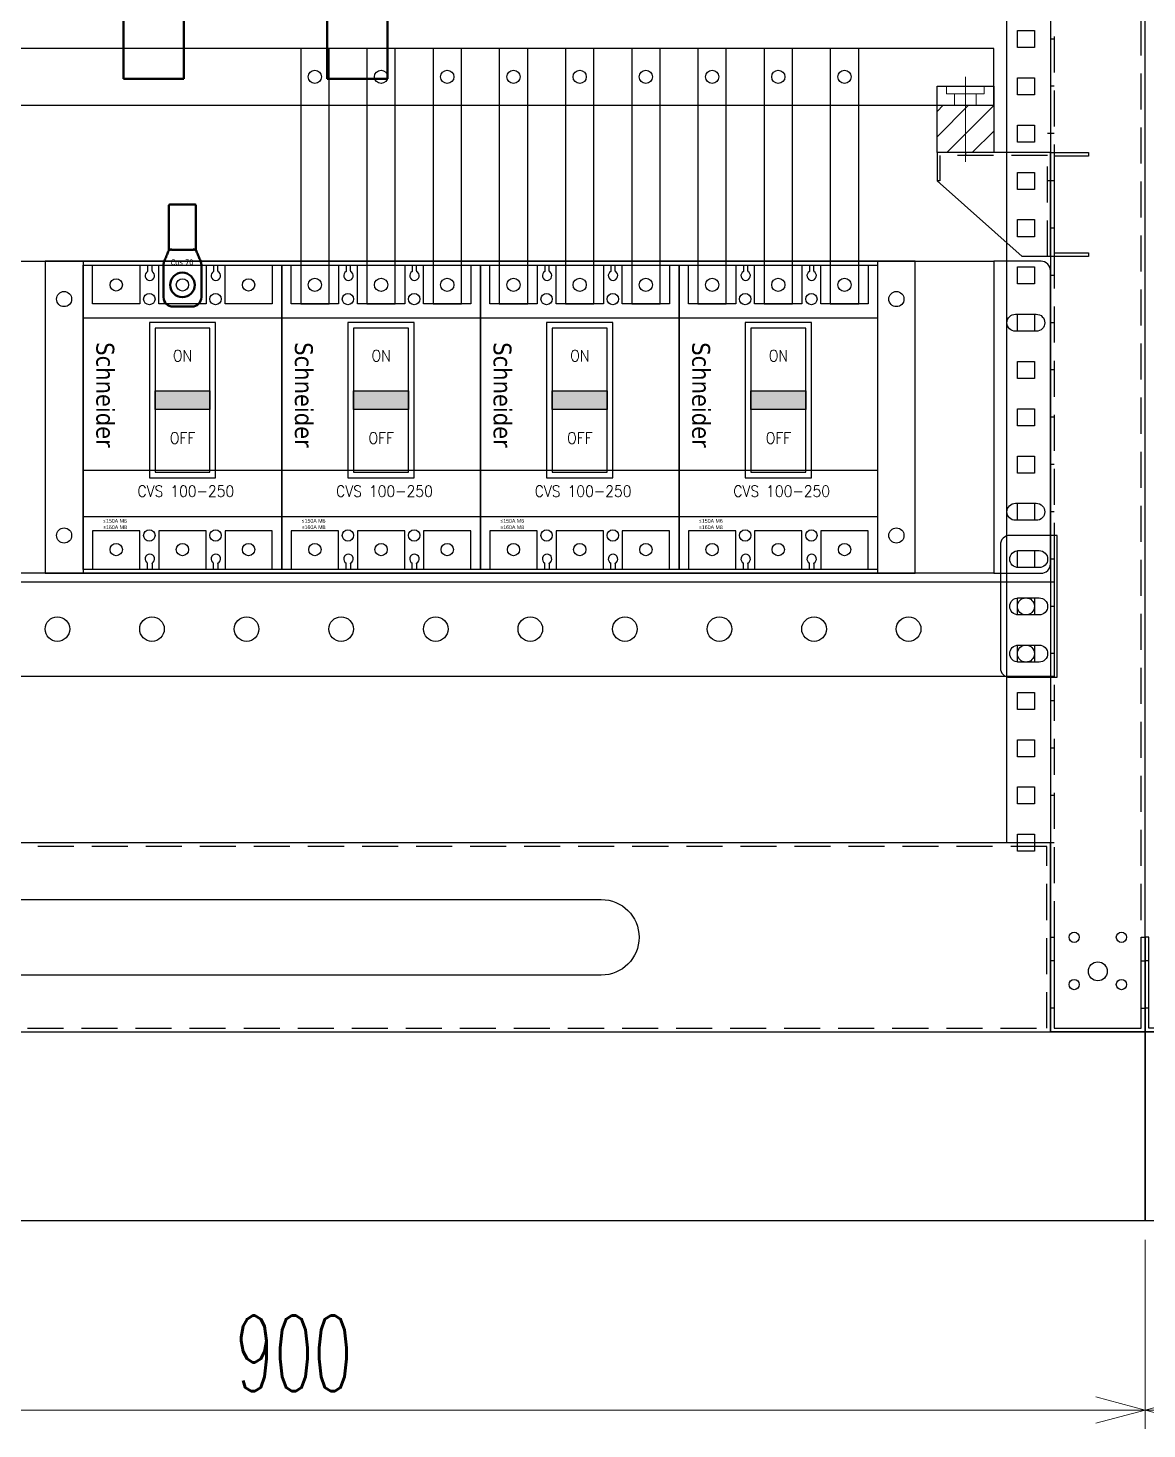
# Model space of a CAD drawing. Header units: millimetres. Extents: x 173893 to 258446, y -176540 to -123824.
# Drawn here: x 197864 to 198456, y -141376 to -140636 of the extents above; entities that cross this region are included whole.
import ezdxf
from ezdxf.enums import TextEntityAlignment as Align

# ---------------------------------------------------------------- set-up
doc = ezdxf.new("R2010")
doc.units = ezdxf.units.MM
doc.header["$LTSCALE"] = 3
doc.linetypes.add('CENTER', pattern=[50.8, 31.75, -6.35, 6.35, -6.35])
doc.linetypes.add('HIDDEN', pattern=[9.525, 6.35, -3.175])
doc.layers.add('@.DM. KÍCH THƯỚC', color=8, linetype='Continuous', transparency=0.2)
for name, color, linetype in [('@.DM. NÉT CHÍNH', 7, 'Continuous'), ('@.DM. NÉT ĐỤC', 2, 'Continuous'), ('@.VISIBLE', 7, 'Continuous'), ('Thiet bi', 7, 'Continuous')]:
    doc.layers.add(name, color=color, linetype=linetype)
for name, color, linetype, lineweight in [('Center', 10, 'CENTER', 9), ('Duonggapra', 2, 'HIDDEN', 13), ('Hatch', 8, 'Continuous', 13), ('Symbol (ISO)', 7, 'Continuous', 25), ('Visible (ISO)', 7, 'Continuous', 50)]:
    doc.layers.add(name, color=color, linetype=linetype, lineweight=lineweight)
doc.styles.add('Ann_w01', font='romans.shx', dxfattribs={"width": 0.6, "bigfont": 'chineset.shx'})
doc.styles.add('HW_Standard', font='complex.shx', dxfattribs={"width": 0.9})
doc.styles.add('Note Text (ISO)', font='tahoma.ttf')
doc.styles.get("Standard").update_dxf_attribs({"font": 'arial.ttf'})
doc.styles.add('STYLE1', font='', dxfattribs={"height": 20})
doc.styles.get('STYLE1').set_extended_font_data('.VnTeknicalH')
doc.dimstyles.new('Dim 01_SC20', dxfattribs={"dimscale": 20, "dimtxt": 2, "dimasz": 1.3, "dimexe": 0.5, "dimexo": 0.5, "dimgap": 0.5, "dimtad": 1, "dimdec": 1, "dimzin": 12, "dimdsep": 46, "dimtxsty": 'Ann_w01', "dimblk": 'OPEN30', "dimcen": 1.5, "dimclrd": 6, "dimclre": 6, "dimclrt": 3, "dimadec": 1, "dimazin": 3, "dimtm": 1e-09, "dimtfac": 1, "dimtdec": 1, "dimtix": 1, "dimtmove": 0, "dimatfit": 3, "dimldrblk": 'OPEN30', "dimfxl": 1, "dimtolj": 1, "dimlwd": 0, "dimlwe": 0, "dimarcsym": 0})

# ---------------------------------------------------------------- blocks, each defined once
blk = doc.blocks.new('_Open30')
at = {"color": 0, "linetype": 'ByBlock', "lineweight": -2}
for p, q in [((-1, 0.268), (0, 0)), ((0, 0), (-1, -0.268)), ((0, 0), (-1, 0))]:
    blk.add_line(p, q, dxfattribs=at)
blk = doc.blocks.new('*D637')
at = {"layer": '@.DM. KÍCH THƯỚC', "color": 6, "lineweight": 0, "transparency": 16777216}
for p, q in [((198454.97, -141276.4), (198454.97, -141376.4)), ((199354.97, -141276.4), (199354.97, -141376.4)), ((198480.97, -141366.4), (199328.97, -141366.4))]:
    blk.add_line(p, q, dxfattribs=at)
at = {"layer": 'Defpoints', "color": 0, "transparency": 16777216}
for p in [(198454.97, -141266.4), (199354.97, -141266.4), (199354.97, -141366.4)]:
    blk.add_point(p, dxfattribs=at)
at = {"layer": '@.DM. KÍCH THƯỚC', "color": 6, "lineweight": 0, "transparency": 16777216, "xscale": 26, "yscale": 26, "zscale": 26, "rotation": 180}
blk.add_blockref('_Open30', (198454.97, -141366.4), dxfattribs=at)
at = {"layer": '@.DM. KÍCH THƯỚC', "color": 6, "lineweight": 0, "transparency": 16777216, "xscale": 26, "yscale": 26, "zscale": 26}
blk.add_blockref('_Open30', (199354.97, -141366.4), dxfattribs=at)
at = {"layer": '@.DM. KÍCH THƯỚC', "color": 3, "transparency": 16777216, "insert": (198904.97, -141336.4), "char_height": 40, "attachment_point": 5, "style": 'Ann_w01'}
blk.add_mtext('\\A1;900', dxfattribs=at)
blk = doc.blocks.new('A$Ca22bb21c')
at = {"layer": '@.DM. NÉT CHÍNH', "color": 1}
for p, q in [((2, 37.5), (0, 37.5)), ((48, 37.5), (50, 37.5)), ((2, 12.5), (0, 12.5)), ((2, 12.5), (0, 12.5)), ((2, 12.5), (0, 12.5)), ((48, 12.5), (50, 12.5))]:
    blk.add_line(p, q, dxfattribs=at)
blk.add_lwpolyline([(50, 0), (50, 50), (0, 50), (0, 0), (2, 0), (2, 48), (48, 48), (48, 0)], close=True, dxfattribs=at)
blk = doc.blocks.new('*D639')
at = {"layer": '@.DM. KÍCH THƯỚC', "color": 6, "lineweight": 0, "transparency": 16777216}
for p, q in [((197554.97, -141276.4), (197554.97, -141376.4)), ((198454.97, -141276.4), (198454.97, -141376.4)), ((197580.97, -141366.4), (198428.97, -141366.4))]:
    blk.add_line(p, q, dxfattribs=at)
at = {"layer": 'Defpoints', "color": 0, "transparency": 16777216}
for p in [(197554.97, -141266.4), (198454.97, -141266.4), (198454.97, -141366.4)]:
    blk.add_point(p, dxfattribs=at)
at = {"layer": '@.DM. KÍCH THƯỚC', "color": 6, "lineweight": 0, "transparency": 16777216, "xscale": 26, "yscale": 26, "zscale": 26, "rotation": 180}
blk.add_blockref('_Open30', (197554.97, -141366.4), dxfattribs=at)
at = {"layer": '@.DM. KÍCH THƯỚC', "color": 6, "lineweight": 0, "transparency": 16777216, "xscale": 26, "yscale": 26, "zscale": 26}
blk.add_blockref('_Open30', (198454.97, -141366.4), dxfattribs=at)
at = {"layer": '@.DM. KÍCH THƯỚC', "color": 3, "transparency": 16777216, "insert": (198004.97, -141336.4), "char_height": 40, "attachment_point": 5, "style": 'Ann_w01'}
blk.add_mtext('\\A1;900', dxfattribs=at)
blk = doc.blocks.new('Oval 20x9')
at = {"layer": '@.VISIBLE', "color": 2}
blk.add_lwpolyline([(-5.5, -4.5), (5.5, -4.5, 0.414214), (10, 0), (10, 0, 0.414214), (5.5, 4.5), (-5.5, 4.5, 0.414214), (-10, 0), (-10, 0, 0.414214)], format="xyb", close=True, dxfattribs=at)
blk = doc.blocks.new('Cos 300-2')
at = {"layer": 'Visible (ISO)'}
for p, q in [((198.88, 151.34), (230.78, 151.34)), ((198.88, 104.34), (198.88, 151.34)), ((230.78, 104.34), (230.78, 151.34)), ((214.3, 104.34), (198.88, 104.34)), ((198.88, 89.34), (198.88, 104.34)), ((214.3, 104.34), (202.08, 92.45)), ((222.76, 104.34), (210.48, 92.66)), ((222.33, 104.34), (214.3, 104.34)), ((222.76, 104.34), (222.33, 104.34)), ((230.78, 104.34), (222.76, 104.34)), ((198.88, 85.1), (198.88, 55.59)), ((206.98, 55.59), (206.98, 84.51)), ((198.88, 44.34), (198.88, 55.59)), ((206.98, 55.59), (206.98, 44.34)), ((198.88, 44.34), (206.98, 44.34))]:
    blk.add_line(p, q, dxfattribs=at)
blk.add_arc((218.23, 84.51), 11.25, 169.33083, 180, dxfattribs=at)
for points, knots in [([(198.88, 89.34), (198.88, 89.33), (198.88, 89.24), (198.88, 88.88), (198.88, 88.61), (198.88, 88.26), (198.88, 88.02), (198.88, 87.74), (198.88, 87.14), (198.88, 86.83), (198.88, 86.26), (198.88, 86), (198.88, 85.77), (198.88, 85.57), (198.88, 85.39), (198.88, 85.18), (198.88, 85.14), (198.88, 85.1)], [0, 0, 0, 0, 0.476516, 0.476516, 0.973867, 0.973867, 0.973867, 1.321851, 1.321851, 1.66983, 1.66983, 1.96857, 1.96857, 1.96857, 2.209744, 2.209744, 2.275716, 2.275716, 2.275716, 2.275716]), ([(198.88, 85.1), (198.88, 85.1), (198.88, 85.1), (198.88, 85.1), (198.88, 85.1), (198.88, 85.14), (198.88, 85.18), (198.88, 85.44), (198.88, 85.69), (198.88, 86.32), (198.88, 86.71), (198.88, 88.38), (198.88, 89.31), (198.88, 89.34)], [0, 0, 0, 0, 0.00007, 0.00007, 0.000429, 0.000429, 0.061634, 0.061634, 0.388125, 0.388125, 0.823361, 0.823361, 2.271476, 2.271476, 2.271476, 2.271476]), ([(199.05, 86.88), (199.23, 87.78), (199.53, 88.65), (200.29, 90.21), (200.74, 90.9), (201.24, 91.53)], [0, 0, 0, 0, 0.2756392, 0.2756392, 0.5298465, 0.5298465, 0.5298465, 0.5298465]), ([(207.17, 86.59), (207.33, 87.44), (207.59, 88.25), (208.31, 89.91), (208.8, 90.71), (209.36, 91.43)], [0, 0, 0, 0, 0.2576484, 0.2576484, 0.5551691, 0.5551691, 0.5551691, 0.5551691]), ([(210.48, 92.66), (210.43, 92.62), (210.38, 92.57), (209.98, 92.17), (209.66, 91.81), (209.36, 91.43)], [-2.7849509, -2.7849509, -2.7849509, -2.7849509, -2.7426875, -2.7426875, -2.4435482, -2.4435482, -2.4435482, -2.4435482])]:
    blk.add_open_spline(points, degree=3, knots=knots, dxfattribs=at)
for points in [[(201.24, 91.53), (201.5, 91.85), (201.78, 92.16), (202.08, 92.45)], [(198.88, 85.1), (198.88, 85.7), (198.94, 86.29), (199.05, 86.88)]]:
    blk.add_open_spline(points, degree=3, dxfattribs=at)

msp = doc.modelspace()

# ---------------------------------------------------------------- hatches: boundary and pattern name
at = {"layer": 'Hatch'}
h = msp.add_hatch(dxfattribs=at)
h.set_pattern_fill('ANSI31', color=1, scale=3, style=0)
h.set_pattern_definition([(45, (16487.23, 247650.487), (-6.7351921, 6.7351921), [])])
h.paths.add_polyline_path([(198359.97, -140676.4), (198344.97, -140676.4), (198344.97, -140701.4), (198359.97, -140701.4)])
h.paths.add_polyline_path([(198374.97, -140676.4), (198359.97, -140676.4), (198359.97, -140701.4), (198374.97, -140701.4)])
at = {"layer": 'Thiet bi'}
for points in [[(197960.58, -140827.36), (197960.58, -140837.36), (197931.58, -140837.36), (197931.58, -140827.36)], [(198065.58, -140827.36), (198065.58, -140837.36), (198036.58, -140837.36), (198036.58, -140827.36)], [(198170.58, -140827.36), (198170.58, -140837.36), (198141.58, -140837.36), (198141.58, -140827.36)], [(198275.58, -140827.36), (198275.58, -140837.36), (198246.58, -140837.36), (198246.58, -140827.36)]]:
    msp.add_hatch(color=8, dxfattribs=at).paths.add_polyline_path(points)

# ---------------------------------------------------------------- linework, layer by layer
at = {"color": 1}
msp.add_line((198344.97, -140676.4), (198374.97, -140676.4), dxfattribs=at)
for p, q in [((198404.97, -140691.4), (198403.47, -140691.4)), ((198359.97, -140701.4), (198359.97, -140702.9)), ((198389.97, -140756.4), (198344.97, -140716.4)), ((198346.47, -140716.4), (198344.97, -140716.4)), ((198404.97, -140716.4), (198403.47, -140716.4)), ((198404.97, -140756.4), (198389.97, -140756.4))]:
    msp.add_line(p, q)
at = {"color": 7}
for p, q in [((197893.58, -140788.85), (197998.58, -140788.85)), ((197998.58, -140788.85), (198103.58, -140788.85)), ((198103.58, -140788.85), (198208.58, -140788.85)), ((198208.58, -140788.85), (198313.58, -140788.85)), ((197893.58, -140869.33), (197998.58, -140869.33)), ((197998.58, -140869.33), (198103.58, -140869.33)), ((198103.58, -140869.33), (198208.58, -140869.33)), ((198208.58, -140869.33), (198313.58, -140869.33)), ((197893.58, -140893.88), (197998.58, -140893.88)), ((197998.58, -140893.88), (198103.58, -140893.88)), ((198103.58, -140893.88), (198208.58, -140893.88)), ((198208.58, -140893.88), (198313.58, -140893.88))]:
    msp.add_line(p, q, dxfattribs=at)
at = {"color": 1}
msp.add_lwpolyline([(198344.97, -140666.4), (198374.97, -140666.4), (198374.97, -140701.4), (198344.97, -140701.4)], close=True, dxfattribs=at)
msp.add_lwpolyline([(198404.97, -140756.4), (198404.97, -140701.4), (198344.97, -140701.4), (198344.97, -140716.4)])
at = {"linetype": 'HIDDEN'}
msp.add_lwpolyline([(198403.47, -140756.4), (198403.47, -140702.9), (198346.47, -140702.9), (198346.47, -140716.4)], dxfattribs=at)
at = {"color": 5}
for points in [[(197963.58, -140791.36), (197928.58, -140791.36), (197928.58, -140873.36), (197963.58, -140873.36)], [(198068.58, -140791.36), (198033.58, -140791.36), (198033.58, -140873.36), (198068.58, -140873.36)], [(198173.58, -140791.36), (198138.58, -140791.36), (198138.58, -140873.36), (198173.58, -140873.36)], [(198278.58, -140791.36), (198243.58, -140791.36), (198243.58, -140873.36), (198278.58, -140873.36)]]:
    msp.add_lwpolyline(points, close=True, dxfattribs=at)
for points in [[(197960.58, -140794.36), (197931.58, -140794.36), (197931.58, -140870.36), (197960.58, -140870.36)], [(198065.58, -140794.36), (198036.58, -140794.36), (198036.58, -140870.36), (198065.58, -140870.36)], [(198170.58, -140794.36), (198141.58, -140794.36), (198141.58, -140870.36), (198170.58, -140870.36)], [(198275.58, -140794.36), (198246.58, -140794.36), (198246.58, -140870.36), (198275.58, -140870.36)]]:
    msp.add_lwpolyline(points, close=True)
at = {"layer": '@.DM. NÉT CHÍNH', "color": 1}
for p, q in [((198406.97, -140641.4), (198404.97, -140641.4)), ((198406.97, -140666.4), (198404.97, -140666.4)), ((198406.97, -140691.4), (198404.97, -140691.4)), ((198406.97, -140691.4), (198404.97, -140691.4)), ((198406.97, -140716.4), (198404.97, -140716.4)), ((198406.97, -140716.4), (198404.97, -140716.4)), ((198406.97, -140741.4), (198404.97, -140741.4)), ((198406.97, -140766.4), (198404.97, -140766.4)), ((198406.97, -140791.4), (198404.97, -140791.4)), ((198406.97, -140816.4), (198404.97, -140816.4)), ((198406.97, -140841.4), (198404.97, -140841.4)), ((198406.97, -140866.4), (198404.97, -140866.4)), ((198406.97, -140891.4), (198404.97, -140891.4)), ((198406.97, -140916.4), (198404.97, -140916.4)), ((198406.97, -140941.4), (198404.97, -140941.4)), ((198406.97, -140966.4), (198404.97, -140966.4)), ((198406.97, -140991.4), (198404.97, -140991.4)), ((198406.97, -141016.4), (198404.97, -141016.4)), ((198406.97, -141041.4), (198404.97, -141041.4)), ((198406.97, -141066.4), (198404.97, -141066.4)), ((198406.97, -141066.4), (198404.97, -141066.4))]:
    msp.add_line(p, q, dxfattribs=at)
at = {"layer": '@.DM. NÉT CHÍNH'}
for points in [[(198404.97, -139066.4), (198404.97, -141166.4), (198454.97, -141166.4), (198454.97, -139066.4)], [(198504.97, -139066.4), (198504.97, -141166.4), (198454.97, -141166.4), (198454.97, -139066.4)], [(197604.97, -141166.4), (198404.97, -141166.4), (198404.97, -141066.4), (197604.97, -141066.4)]]:
    msp.add_lwpolyline(points, close=True, dxfattribs=at)
at = {"layer": '@.DM. NÉT CHÍNH', "linetype": 'HIDDEN'}
for points in [[(198406.97, -139068.4), (198406.97, -141164.4), (198452.97, -141164.4), (198452.97, -139068.4)], [(197606.97, -141164.4), (198402.97, -141164.4), (198402.97, -141068.4), (197606.97, -141068.4)]]:
    msp.add_lwpolyline(points, close=True, dxfattribs=at)
at = {"layer": '@.DM. NÉT CHÍNH', "color": 1}
msp.add_lwpolyline([(198424.97, -140756.4), (198404.97, -140756.4), (198404.97, -140701.4), (198424.97, -140701.4), (198424.97, -140703.4), (198406.97, -140703.4), (198406.97, -140754.4), (198424.97, -140754.4)], close=True, dxfattribs=at)
at = {"layer": '@.DM. NÉT CHÍNH', "linetype": 'Continuous'}
msp.add_lwpolyline([(198406.97, -140978.4), (197506.97, -140978.4), (197506.97, -140928.4), (198406.97, -140928.4)], close=True, dxfattribs=at)
for centre, radius in [((198391.97, -140941.4), 4.5), ((197879.97, -140953.4), 6.5), ((197929.97, -140953.4), 6.5), ((197979.97, -140953.4), 6.5), ((198029.97, -140953.4), 6.5), ((198079.97, -140953.4), 6.5), ((198129.97, -140953.4), 6.5), ((198179.97, -140953.4), 6.5), ((198229.97, -140953.4), 6.5), ((198279.97, -140953.4), 6.5), ((198329.97, -140953.4), 6.5), ((198391.97, -140966.4), 4.5)]:
    msp.add_circle(centre, radius, dxfattribs=at)
at = {"layer": '@.DM. NÉT CHÍNH'}
for centre, radius in [((198417.47, -141116.4), 2.7), ((198442.47, -141116.4), 2.7), ((198429.97, -141134.4), 5), ((198417.47, -141141.4), 2.7), ((198442.47, -141141.4), 2.7)]:
    msp.add_circle(centre, radius, dxfattribs=at)
at = {"layer": '@.DM. NÉT ĐỤC'}
msp.add_lwpolyline([(198167.47, -141136.4), (197842.47, -141136.4, -1), (197842.47, -141096.4), (198167.47, -141096.4, -1)], format="xyb", close=True, dxfattribs=at)
at = {"layer": '@.VISIBLE', "color": 151}
msp.add_line((198381.97, -141066.4), (198381.97, -139166.4), dxfattribs=at)
at = {"layer": '@.VISIBLE'}
for p, q in [((197893.51, -140758.9), (197893.51, -140923.9)), ((198313.51, -140758.9), (198313.51, -140923.9))]:
    msp.add_line(p, q, dxfattribs=at)
at = {"layer": '@.VISIBLE', "color": 6}
msp.add_line((198406.97, -140903.9), (198406.97, -140978.9), dxfattribs=at)
at = {"layer": '@.VISIBLE', "color": 151}
for points in [[(198387.47, -140636.9), (198396.47, -140636.9), (198396.47, -140645.9), (198387.47, -140645.9)], [(198387.47, -140661.9), (198396.47, -140661.9), (198396.47, -140670.9), (198387.47, -140670.9)], [(198387.47, -140686.9), (198396.47, -140686.9), (198396.47, -140695.9), (198387.47, -140695.9)], [(198387.47, -140711.9), (198396.47, -140711.9), (198396.47, -140720.9), (198387.47, -140720.9)], [(198387.47, -140736.9), (198396.47, -140736.9), (198396.47, -140745.9), (198387.47, -140745.9)], [(198387.47, -140761.9), (198396.47, -140761.9), (198396.47, -140770.9), (198387.47, -140770.9)], [(198387.47, -140786.9), (198396.47, -140786.9), (198396.47, -140795.9), (198387.47, -140795.9)], [(198387.47, -140811.9), (198396.47, -140811.9), (198396.47, -140820.9), (198387.47, -140820.9)], [(198387.47, -140836.9), (198396.47, -140836.9), (198396.47, -140845.9), (198387.47, -140845.9)], [(198387.47, -140861.9), (198396.47, -140861.9), (198396.47, -140870.9), (198387.47, -140870.9)], [(198387.47, -140886.9), (198396.47, -140886.9), (198396.47, -140895.9), (198387.47, -140895.9)], [(198387.47, -140911.9), (198396.47, -140911.9), (198396.47, -140920.9), (198387.47, -140920.9)], [(198387.47, -140936.9), (198396.47, -140936.9), (198396.47, -140945.9), (198387.47, -140945.9)], [(198387.47, -140961.9), (198396.47, -140961.9), (198396.47, -140970.9), (198387.47, -140970.9)], [(198387.47, -140986.9), (198396.47, -140986.9), (198396.47, -140995.9), (198387.47, -140995.9)], [(198387.47, -141011.9), (198396.47, -141011.9), (198396.47, -141020.9), (198387.47, -141020.9)], [(198387.47, -141036.9), (198396.47, -141036.9), (198396.47, -141045.9), (198387.47, -141045.9)], [(198387.47, -141061.9), (198396.47, -141061.9), (198396.47, -141070.9), (198387.47, -141070.9)]]:
    msp.add_lwpolyline(points, close=True, dxfattribs=at)
at = {"layer": '@.VISIBLE', "color": 1}
for points in [[(197634.97, -140676.4), (198374.97, -140676.4), (198374.97, -140646.4), (197634.97, -140646.4)], [(198008.58, -140781.4), (198023.58, -140781.4), (198023.58, -140646.4), (198008.58, -140646.4)], [(198113.58, -140781.4), (198128.58, -140781.4), (198128.58, -140646.4), (198113.58, -140646.4)], [(198218.58, -140781.4), (198233.58, -140781.4), (198233.58, -140646.4), (198218.58, -140646.4)]]:
    msp.add_lwpolyline(points, close=True, dxfattribs=at)
at = {"layer": '@.VISIBLE', "color": 2}
for points in [[(198043.58, -140781.4), (198058.58, -140781.4), (198058.58, -140646.4), (198043.58, -140646.4)], [(198148.58, -140781.4), (198163.58, -140781.4), (198163.58, -140646.4), (198148.58, -140646.4)], [(198253.58, -140781.4), (198268.58, -140781.4), (198268.58, -140646.4), (198253.58, -140646.4)]]:
    msp.add_lwpolyline(points, close=True, dxfattribs=at)
at = {"layer": '@.VISIBLE', "color": 4}
for points in [[(198078.58, -140781.4), (198093.58, -140781.4), (198093.58, -140646.4), (198078.58, -140646.4)], [(198183.58, -140781.4), (198198.58, -140781.4), (198198.58, -140646.4), (198183.58, -140646.4)], [(198288.58, -140781.4), (198303.58, -140781.4), (198303.58, -140646.4), (198288.58, -140646.4)]]:
    msp.add_lwpolyline(points, close=True, dxfattribs=at)
at = {"layer": '@.VISIBLE'}
for points in [[(197634.97, -140758.9), (198374.97, -140758.9), (198374.97, -140923.9), (197634.97, -140923.9)], [(197873.51, -140758.9), (197873.51, -140923.9), (198333.51, -140923.9), (198333.51, -140758.9)], [(198454.97, -141266.4), (197554.97, -141266.4), (197554.97, -141166.4), (198454.97, -141166.4)], [(199354.97, -141266.4), (198454.97, -141266.4), (198454.97, -141166.4), (199354.97, -141166.4)]]:
    msp.add_lwpolyline(points, close=True, dxfattribs=at)
msp.add_lwpolyline([(198374.97, -140923.9), (198399.97, -140923.9, 0.414214), (198404.97, -140918.9), (198404.97, -140763.9, 0.414214), (198399.97, -140758.9), (198374.97, -140758.9)], format="xyb", dxfattribs=at)
at = {"layer": '@.VISIBLE', "color": 6}
for points in [[(198383.47, -140978.9), (198408.47, -140978.9), (198408.47, -140903.9), (198383.47, -140903.9, 0.414214), (198378.47, -140908.9), (198378.47, -140973.9, 0.414214)], [(198398.97, -140920.9), (198387.97, -140920.9, -0.414214), (198383.47, -140916.4), (198383.47, -140916.4, -0.414214), (198387.97, -140911.9), (198398.97, -140911.9, -0.414214), (198403.47, -140916.4), (198403.47, -140916.4, -0.414214)], [(198398.97, -140945.9), (198387.97, -140945.9, -0.414214), (198383.47, -140941.4), (198383.47, -140941.4, -0.414214), (198387.97, -140936.9), (198398.97, -140936.9, -0.414214), (198403.47, -140941.4), (198403.47, -140941.4, -0.414214)], [(198398.97, -140970.9), (198387.97, -140970.9, -0.414214), (198383.47, -140966.4), (198383.47, -140966.4, -0.414214), (198387.97, -140961.9), (198398.97, -140961.9, -0.414214), (198403.47, -140966.4), (198403.47, -140966.4, -0.414214)]]:
    msp.add_lwpolyline(points, format="xyb", close=True, dxfattribs=at)
at = {"layer": '@.VISIBLE', "color": 2}
for centre, radius in [((198051.08, -140661.4), 3.5), ((198156.08, -140661.4), 3.5), ((198261.08, -140661.4), 3.5), ((198051.08, -140771.4), 3.5), ((198156.08, -140771.4), 3.5), ((198261.08, -140771.4), 3.5), ((197883.51, -140778.9), 4), ((198323.51, -140778.9), 4), ((197883.51, -140903.9), 4), ((198323.51, -140903.9), 4)]:
    msp.add_circle(centre, radius, dxfattribs=at)
at = {"layer": '@.VISIBLE', "color": 4}
for centre in [(198086.08, -140661.4), (198191.08, -140661.4), (198296.08, -140661.4), (198086.08, -140771.4), (198191.08, -140771.4), (198296.08, -140771.4)]:
    msp.add_circle(centre, 3.5, dxfattribs=at)
at = {"layer": 'Center', "color": 1, "ltscale": 0.5}
msp.add_line((198359.97, -140706.4), (198359.97, -140661.4), dxfattribs=at)
at = {"layer": 'Duonggapra', "color": 1, "ltscale": 10}
for p, q in [((198354.22, -140676.4), (198354.22, -140670.4)), ((198365.72, -140676.4), (198365.72, -140670.4))]:
    msp.add_line(p, q, dxfattribs=at)
msp.add_lwpolyline([(198349.97, -140666.4), (198349.97, -140670.4), (198369.97, -140670.4), (198369.97, -140666.4)], dxfattribs=at)
at = {"layer": 'Thiet bi', "color": 0, "linetype": 'Continuous', "lineweight": -3}
for p, q in [((197927.67, -140760.9), (197927.67, -140764)), ((197927.67, -140764), (197927.67, -140764.29)), ((197930, -140764), (197930, -140760.9)), ((197930, -140764), (197930, -140760.9)), ((197930, -140764), (197930, -140764.29)), ((197962.54, -140760.9), (197962.54, -140764)), ((197962.54, -140764), (197962.54, -140764.29)), ((197964.87, -140764), (197964.87, -140760.9)), ((197964.87, -140764), (197964.87, -140764.29)), ((198032.67, -140760.9), (198032.67, -140764)), ((198032.67, -140764), (198032.67, -140764.29)), ((198035, -140764), (198035, -140760.9)), ((198035, -140764), (198035, -140760.9)), ((198035, -140764), (198035, -140764.29)), ((198067.54, -140760.9), (198067.54, -140764)), ((198067.54, -140764), (198067.54, -140764.29)), ((198069.87, -140764), (198069.87, -140760.9)), ((198069.87, -140764), (198069.87, -140764.29)), ((198137.67, -140760.9), (198137.67, -140764)), ((198137.67, -140764), (198137.67, -140764.29)), ((198140, -140764), (198140, -140760.9)), ((198140, -140764), (198140, -140760.9)), ((198140, -140764), (198140, -140764.29)), ((198172.54, -140760.9), (198172.54, -140764)), ((198172.54, -140764), (198172.54, -140764.29)), ((198174.87, -140764), (198174.87, -140760.9)), ((198174.87, -140764), (198174.87, -140764.29)), ((198242.67, -140760.9), (198242.67, -140764)), ((198242.67, -140764), (198242.67, -140764.29)), ((198245, -140764), (198245, -140760.9)), ((198245, -140764), (198245, -140760.9)), ((198245, -140764), (198245, -140764.29)), ((198277.54, -140760.9), (198277.54, -140764)), ((198277.54, -140764), (198277.54, -140764.29)), ((198279.87, -140764), (198279.87, -140760.9)), ((198279.87, -140764), (198279.87, -140764.29)), ((197927.67, -140918.8), (197927.67, -140918.51)), ((197927.67, -140921.9), (197927.67, -140918.8)), ((197930, -140918.8), (197930, -140918.51)), ((197930, -140918.8), (197930, -140921.9)), ((197930, -140918.8), (197930, -140921.9)), ((197962.54, -140918.8), (197962.54, -140918.51)), ((197962.54, -140921.9), (197962.54, -140918.8)), ((197964.87, -140918.8), (197964.87, -140918.51)), ((197964.87, -140918.8), (197964.87, -140921.9)), ((198032.67, -140918.8), (198032.67, -140918.51)), ((198032.67, -140921.9), (198032.67, -140918.8)), ((198035, -140918.8), (198035, -140918.51)), ((198035, -140918.8), (198035, -140921.9)), ((198035, -140918.8), (198035, -140921.9)), ((198067.54, -140918.8), (198067.54, -140918.51)), ((198067.54, -140921.9), (198067.54, -140918.8)), ((198069.87, -140918.8), (198069.87, -140918.51)), ((198069.87, -140918.8), (198069.87, -140921.9)), ((198137.67, -140918.8), (198137.67, -140918.51)), ((198137.67, -140921.9), (198137.67, -140918.8)), ((198140, -140918.8), (198140, -140918.51)), ((198140, -140918.8), (198140, -140921.9)), ((198140, -140918.8), (198140, -140921.9)), ((198172.54, -140918.8), (198172.54, -140918.51)), ((198172.54, -140921.9), (198172.54, -140918.8)), ((198174.87, -140918.8), (198174.87, -140918.51)), ((198174.87, -140918.8), (198174.87, -140921.9)), ((198242.67, -140918.8), (198242.67, -140918.51)), ((198242.67, -140921.9), (198242.67, -140918.8)), ((198245, -140918.8), (198245, -140918.51)), ((198245, -140918.8), (198245, -140921.9)), ((198245, -140918.8), (198245, -140921.9)), ((198277.54, -140918.8), (198277.54, -140918.51)), ((198277.54, -140921.9), (198277.54, -140918.8)), ((198279.87, -140918.8), (198279.87, -140918.51)), ((198279.87, -140918.8), (198279.87, -140921.9))]:
    msp.add_line(p, q, dxfattribs=at)
at = {"layer": 'Thiet bi', "color": 0}
for points in [[(197998.58, -140760.9), (197998.58, -140921.9), (197893.58, -140921.9), (197893.58, -140760.9)], [(198103.58, -140760.9), (198103.58, -140921.9), (197998.58, -140921.9), (197998.58, -140760.9)], [(198208.58, -140760.9), (198208.58, -140921.9), (198103.58, -140921.9), (198103.58, -140760.9)], [(198313.58, -140760.9), (198313.58, -140921.9), (198208.58, -140921.9), (198208.58, -140760.9)]]:
    msp.add_lwpolyline(points, close=True, dxfattribs=at)
at = {"layer": 'Thiet bi', "color": 1}
for points in [[(197923.58, -140760.9), (197923.58, -140781.4), (197898.58, -140781.4), (197898.58, -140760.9)], [(197958.58, -140760.9), (197958.58, -140781.4), (197933.58, -140781.4), (197933.58, -140760.9)], [(197993.58, -140760.9), (197993.58, -140781.4), (197968.58, -140781.4), (197968.58, -140760.9)], [(198028.58, -140760.9), (198028.58, -140781.4), (198003.58, -140781.4), (198003.58, -140760.9)], [(198063.58, -140760.9), (198063.58, -140781.4), (198038.58, -140781.4), (198038.58, -140760.9)], [(198098.58, -140760.9), (198098.58, -140781.4), (198073.58, -140781.4), (198073.58, -140760.9)], [(198133.58, -140760.9), (198133.58, -140781.4), (198108.58, -140781.4), (198108.58, -140760.9)], [(198168.58, -140760.9), (198168.58, -140781.4), (198143.58, -140781.4), (198143.58, -140760.9)], [(198203.58, -140760.9), (198203.58, -140781.4), (198178.58, -140781.4), (198178.58, -140760.9)], [(198238.58, -140760.9), (198238.58, -140781.4), (198213.58, -140781.4), (198213.58, -140760.9)], [(198273.58, -140760.9), (198273.58, -140781.4), (198248.58, -140781.4), (198248.58, -140760.9)], [(198308.58, -140760.9), (198308.58, -140781.4), (198283.58, -140781.4), (198283.58, -140760.9)], [(197923.58, -140921.9), (197923.58, -140901.4), (197898.58, -140901.4), (197898.58, -140921.9)], [(197958.58, -140921.9), (197958.58, -140901.4), (197933.58, -140901.4), (197933.58, -140921.9)], [(197993.58, -140921.9), (197993.58, -140901.4), (197968.58, -140901.4), (197968.58, -140921.9)], [(198028.58, -140921.9), (198028.58, -140901.4), (198003.58, -140901.4), (198003.58, -140921.9)], [(198063.58, -140921.9), (198063.58, -140901.4), (198038.58, -140901.4), (198038.58, -140921.9)], [(198098.58, -140921.9), (198098.58, -140901.4), (198073.58, -140901.4), (198073.58, -140921.9)], [(198133.58, -140921.9), (198133.58, -140901.4), (198108.58, -140901.4), (198108.58, -140921.9)], [(198168.58, -140921.9), (198168.58, -140901.4), (198143.58, -140901.4), (198143.58, -140921.9)], [(198203.58, -140921.9), (198203.58, -140901.4), (198178.58, -140901.4), (198178.58, -140921.9)], [(198238.58, -140921.9), (198238.58, -140901.4), (198213.58, -140901.4), (198213.58, -140921.9)], [(198273.58, -140921.9), (198273.58, -140901.4), (198248.58, -140901.4), (198248.58, -140921.9)], [(198308.58, -140921.9), (198308.58, -140901.4), (198283.58, -140901.4), (198283.58, -140921.9)]]:
    msp.add_lwpolyline(points, dxfattribs=at)
at = {"layer": 'Thiet bi'}
for points in [[(197960.58, -140837.36), (197931.58, -140837.36), (197931.58, -140827.36), (197960.58, -140827.36)], [(198065.58, -140837.36), (198036.58, -140837.36), (198036.58, -140827.36), (198065.58, -140827.36)], [(198170.58, -140837.36), (198141.58, -140837.36), (198141.58, -140827.36), (198170.58, -140827.36)], [(198275.58, -140837.36), (198246.58, -140837.36), (198246.58, -140827.36), (198275.58, -140827.36)]]:
    msp.add_lwpolyline(points, close=True, dxfattribs=at)
at = {"layer": 'Thiet bi', "color": 1}
for centre, radius in [((198016.08, -140661.4), 3.5), ((198121.08, -140661.4), 3.5), ((198226.08, -140661.4), 3.5), ((197911.08, -140771.4), 3.25), ((197946.08, -140771.4), 3.25), ((197981.08, -140771.4), 3.25), ((198016.08, -140771.4), 3.5), ((198121.08, -140771.4), 3.5), ((198226.08, -140771.4), 3.5), ((197911.08, -140911.4), 3.25), ((197946.08, -140911.4), 3.25), ((197981.08, -140911.4), 3.25), ((198016.08, -140911.4), 3.25), ((198051.08, -140911.4), 3.25), ((198086.08, -140911.4), 3.25), ((198121.08, -140911.4), 3.25), ((198156.08, -140911.4), 3.25), ((198191.08, -140911.4), 3.25), ((198226.08, -140911.4), 3.25), ((198261.08, -140911.4), 3.25), ((198296.08, -140911.4), 3.25)]:
    msp.add_circle(centre, radius, dxfattribs=at)
at = {"layer": 'Thiet bi', "color": 3}
for centre in [(197928.58, -140778.9), (197963.58, -140778.9), (198033.58, -140778.9), (198068.58, -140778.9), (198138.58, -140778.9), (198173.58, -140778.9), (198243.58, -140778.9), (198278.58, -140778.9), (197928.58, -140903.9), (197963.58, -140903.9), (198033.58, -140903.9), (198068.58, -140903.9), (198138.58, -140903.9), (198173.58, -140903.9), (198243.58, -140903.9), (198278.58, -140903.9)]:
    msp.add_circle(centre, 3, dxfattribs=at)
at = {"layer": 'Thiet bi', "color": 0, "linetype": 'Continuous', "lineweight": -3}
for centre, start, end in [((197928.83, -140766.5), 117.71905, 62.28095), ((197963.71, -140766.5), 117.71905, 62.28095), ((198033.83, -140766.5), 117.71905, 62.28095), ((198068.71, -140766.5), 117.71905, 62.28095), ((198138.83, -140766.5), 117.71905, 62.28095), ((198173.71, -140766.5), 117.71905, 62.28095), ((198243.83, -140766.5), 117.71905, 62.28095), ((198278.71, -140766.5), 117.71905, 62.28095), ((197928.83, -140916.3), 297.71905, 242.28095), ((197963.71, -140916.3), 297.71905, 242.28095), ((198033.83, -140916.3), 297.71905, 242.28095), ((198068.71, -140916.3), 297.71905, 242.28095), ((198138.83, -140916.3), 297.71905, 242.28095), ((198173.71, -140916.3), 297.71905, 242.28095), ((198243.83, -140916.3), 297.71905, 242.28095), ((198278.71, -140916.3), 297.71905, 242.28095)]:
    msp.add_arc(centre, 2.5, start, end, dxfattribs=at)
at = {"layer": 'Visible (ISO)'}
for p, q in [((197939.43, -140728.9), (197952.73, -140728.9)), ((197938.93, -140752.9), (197938.93, -140729.4)), ((197953.23, -140752.9), (197953.23, -140729.4)), ((197938.93, -140752.9), (197938.93, -140752.9)), ((197939.58, -140752.9), (197938.93, -140752.9)), ((197939.68, -140752.9), (197939.58, -140752.9)), ((197951.6, -140752.9), (197940.55, -140752.9)), ((197952.58, -140752.9), (197952.47, -140752.9)), ((197953.22, -140752.9), (197952.58, -140752.9)), ((197953.23, -140752.9), (197953.22, -140752.9)), ((197936.08, -140761.01), (197936.08, -140762.1)), ((197936.08, -140762.1), (197936.08, -140777.9)), ((197956.08, -140762.1), (197956.08, -140761.01)), ((197956.08, -140777.9), (197956.08, -140762.1)), ((197941.08, -140782.9), (197951.08, -140782.9))]:
    msp.add_line(p, q, dxfattribs=at)
msp.add_circle((197946.08, -140771.4), 6.5, dxfattribs=at)
for centre, radius, start, end in [((197939.43, -140729.4), 0.5, 90, 180), ((197952.73, -140729.4), 0.5, 0, 90), ((197941.08, -140760.88), 5, 173.18514, 180), ((197951.08, -140760.88), 5, 0, 6.81486), ((197941.08, -140777.9), 5, 180, 270), ((197951.08, -140777.9), 5, 270, 0)]:
    msp.add_arc(centre, radius, start, end, dxfattribs=at)
for points, knots in [([(197938.84, -140753.13), (197938.69, -140753.5), (197938.54, -140753.87), (197938.23, -140754.61), (197938.08, -140754.98), (197937.78, -140755.73), (197937.63, -140756.11), (197937.32, -140756.85), (197937.17, -140757.23), (197936.87, -140757.98), (197936.71, -140758.35), (197936.56, -140758.72)], [-0.8139881, -0.8139881, -0.8139881, -0.8139881, -0.6511905, -0.6511905, -0.4883929, -0.4883929, -0.3255952, -0.3255952, -0.1627976, -0.1627976, 0, 0, 0, 0]), ([(197940.22, -140752.4), (197940.17, -140752.44), (197940.13, -140752.48), (197940.01, -140752.6), (197939.93, -140752.67), (197939.83, -140752.77), (197939.79, -140752.81), (197939.74, -140752.85), (197939.73, -140752.87), (197939.7, -140752.89), (197939.69, -140752.9), (197939.68, -140752.9)], [0.1231746, 0.1231746, 0.1231746, 0.1231746, 0.1506879, 0.1506879, 0.1985102, 0.1985102, 0.2228063, 0.2228063, 0.2335766, 0.2335766, 0.2459593, 0.2459593, 0.2459593, 0.2459593]), ([(197940.22, -140752.4), (197940.2, -140752.42), (197940.18, -140752.44), (197940.17, -140752.46), (197940.16, -140752.47), (197940.16, -140752.47), (197940.16, -140752.48), (197940.15, -140752.48), (197940.15, -140752.48), (197940.15, -140752.49), (197940.15, -140752.49), (197940.15, -140752.49), (197940.15, -140752.49), (197940.14, -140752.5), (197940.14, -140752.51), (197940.13, -140752.54), (197940.13, -140752.55), (197940.13, -140752.59), (197940.13, -140752.61), (197940.15, -140752.66), (197940.16, -140752.69), (197940.2, -140752.74), (197940.22, -140752.77), (197940.28, -140752.82), (197940.3, -140752.84), (197940.33, -140752.85)], [0.07990694, 0.07990694, 0.07990694, 0.07990694, 0.09407117, 0.09407117, 0.09776413, 0.09776413, 0.09919905, 0.09919905, 0.10037262, 0.10037262, 0.10155724, 0.10155724, 0.10325729, 0.10325729, 0.1076305, 0.1076305, 0.11709418, 0.11709418, 0.12670088, 0.12670088, 0.13960674, 0.13960674, 0.15478517, 0.15478517, 0.16816427, 0.16816427, 0.16816427, 0.16816427]), ([(197940.55, -140752.9), (197940.52, -140752.9), (197940.47, -140752.9), (197940.41, -140752.88), (197940.38, -140752.87), (197940.35, -140752.86), (197940.34, -140752.86), (197940.33, -140752.85)], [0.35627431, 0.35627431, 0.35627431, 0.35627431, 0.36669801, 0.36669801, 0.37542952, 0.37542952, 0.37795288, 0.37795288, 0.37795288, 0.37795288]), ([(197951.82, -140752.85), (197951.81, -140752.86), (197951.8, -140752.86), (197951.77, -140752.87), (197951.74, -140752.88), (197951.68, -140752.9), (197951.64, -140752.9), (197951.6, -140752.9)], [0.06888522, 0.06888522, 0.06888522, 0.06888522, 0.07140858, 0.07140858, 0.08014009, 0.08014009, 0.0905638, 0.0905638, 0.0905638, 0.0905638]), ([(197951.82, -140752.85), (197951.84, -140752.84), (197951.85, -140752.83), (197951.92, -140752.79), (197951.96, -140752.74), (197952, -140752.68), (197952.01, -140752.65), (197952.02, -140752.61), (197952.02, -140752.59), (197952.02, -140752.55), (197952.02, -140752.52), (197952.01, -140752.5), (197952.01, -140752.5), (197952, -140752.49), (197952, -140752.49), (197952, -140752.48), (197952, -140752.48), (197952, -140752.48), (197952, -140752.48), (197951.99, -140752.47), (197951.99, -140752.47), (197951.99, -140752.46), (197951.98, -140752.45), (197951.96, -140752.43), (197951.95, -140752.41), (197951.93, -140752.4)], [0, 0, 0, 0, 0.00658866, 0.00658866, 0.02684535, 0.02684535, 0.03664627, 0.03664627, 0.04563121, 0.04563121, 0.05597639, 0.05597639, 0.0582245, 0.0582245, 0.0594454, 0.0594454, 0.06046669, 0.06046669, 0.06167376, 0.06167376, 0.0638546, 0.0638546, 0.06748643, 0.06748643, 0.07927525, 0.07927525, 0.07927525, 0.07927525]), ([(197952.47, -140752.9), (197952.47, -140752.9), (197952.47, -140752.9), (197952.45, -140752.89), (197952.44, -140752.88), (197952.37, -140752.82), (197952.25, -140752.7), (197952.03, -140752.49), (197951.98, -140752.44), (197951.93, -140752.4)], [0, 0, 0, 0, 0.00158152, 0.00158152, 0.00588822, 0.00588822, 0.02193924, 0.02193924, 0.0264664, 0.0264664, 0.0264664, 0.0264664]), ([(197953.32, -140753.13), (197953.47, -140753.5), (197953.62, -140753.87), (197953.92, -140754.61), (197954.07, -140754.98), (197954.37, -140755.73), (197954.52, -140756.11), (197954.83, -140756.85), (197954.98, -140757.23), (197955.29, -140757.98), (197955.44, -140758.35), (197955.59, -140758.72)], [0.0339721, 0.0339721, 0.0339721, 0.0339721, 0.1967698, 0.1967698, 0.3595674, 0.3595674, 0.522365, 0.522365, 0.6851626, 0.6851626, 0.8479602, 0.8479602, 0.8479602, 0.8479602]), ([(197936.08, -140760.88), (197936.08, -140760.88), (197936.08, -140760.88), (197936.08, -140760.88), (197936.08, -140760.88), (197936.08, -140760.89), (197936.08, -140760.93), (197936.08, -140760.96), (197936.08, -140760.99), (197936.08, -140760.99), (197936.08, -140761), (197936.08, -140761.01)], [-0.0159419, -0.0159419, -0.0159419, -0.0159419, 0, 0, 0, 0.0860867, 0.0860867, 0.1721733, 0.1721733, 0.1721733, 0.1898957, 0.1898957, 0.1898957, 0.1898957]), ([(197936.11, -140760.28), (197936.12, -140760.19), (197936.14, -140760.1), (197936.17, -140759.93), (197936.18, -140759.84), (197936.22, -140759.67), (197936.25, -140759.59), (197936.29, -140759.42), (197936.32, -140759.34), (197936.37, -140759.19), (197936.4, -140759.11), (197936.43, -140759.04)], [0.0558963, 0.0558963, 0.0558963, 0.0558963, 0.0822955, 0.0822955, 0.1086948, 0.1086948, 0.135094, 0.135094, 0.1614932, 0.1614932, 0.1878925, 0.1878925, 0.1878925, 0.1878925]), ([(197936.43, -140759.04), (197936.44, -140759.02), (197936.45, -140758.99), (197936.47, -140758.95), (197936.48, -140758.93), (197936.49, -140758.89), (197936.5, -140758.87), (197936.52, -140758.82), (197936.53, -140758.8), (197936.54, -140758.76), (197936.55, -140758.74), (197936.56, -140758.72)], [0, 0, 0, 0, 0.00875524, 0.00875524, 0.01751048, 0.01751048, 0.02626572, 0.02626572, 0.03502096, 0.03502096, 0.0437762, 0.0437762, 0.0437762, 0.0437762]), ([(197955.59, -140758.72), (197955.6, -140758.74), (197955.61, -140758.76), (197955.62, -140758.8), (197955.63, -140758.82), (197955.65, -140758.87), (197955.66, -140758.89), (197955.68, -140758.93), (197955.69, -140758.95), (197955.7, -140758.99), (197955.71, -140759.02), (197955.72, -140759.04)], [0, 0, 0, 0, 0.00875524, 0.00875524, 0.01751048, 0.01751048, 0.02626572, 0.02626572, 0.03502096, 0.03502096, 0.0437762, 0.0437762, 0.0437762, 0.0437762]), ([(197955.72, -140759.04), (197955.75, -140759.11), (197955.78, -140759.19), (197955.83, -140759.34), (197955.86, -140759.42), (197955.91, -140759.59), (197955.93, -140759.67), (197955.97, -140759.84), (197955.99, -140759.93), (197956.02, -140760.1), (197956.03, -140760.19), (197956.04, -140760.28)], [0, 0, 0, 0, 0.0263992, 0.0263992, 0.0527985, 0.0527985, 0.0791977, 0.0791977, 0.105597, 0.105597, 0.1319962, 0.1319962, 0.1319962, 0.1319962]), ([(197956.08, -140761.01), (197956.08, -140761), (197956.08, -140760.99), (197956.08, -140760.99), (197956.08, -140760.96), (197956.08, -140760.93), (197956.08, -140760.89), (197956.08, -140760.88), (197956.08, -140760.88), (197956.08, -140760.88), (197956.08, -140760.88), (197956.08, -140760.88)], [0.1545093, 0.1545093, 0.1545093, 0.1545093, 0.1722025, 0.1722025, 0.1722025, 0.2583037, 0.2583037, 0.344405, 0.344405, 0.344405, 0.3603469, 0.3603469, 0.3603469, 0.3603469])]:
    msp.add_open_spline(points, degree=3, knots=knots, dxfattribs=at)
for points in [[(197938.84, -140753.13), (197938.87, -140753.05), (197938.9, -140752.97), (197938.93, -140752.9)], [(197953.23, -140752.9), (197953.25, -140752.97), (197953.28, -140753.05), (197953.32, -140753.13)]]:
    msp.add_open_spline(points, degree=3, dxfattribs=at)

# ---------------------------------------------------------------- block references
at = {"xscale": -1, "rotation": 180}
for p in [(197716.1, -140511.05), (197823.65, -140511.05)]:
    msp.add_blockref('Cos 300-2', p, dxfattribs=at)
at = {"layer": '@.DM. NÉT CHÍNH', "xscale": -1, "rotation": 180}
msp.add_blockref('A$Ca22bb21c', (198404.97, -141116.4), dxfattribs=at)
at = {"layer": '@.DM. NÉT CHÍNH', "rotation": 180}
msp.add_blockref('A$Ca22bb21c', (198504.97, -141116.4), dxfattribs=at)
at = {"layer": '@.VISIBLE', "xscale": -1}
for p in [(198391.97, -140791.4), (198391.97, -140891.4)]:
    msp.add_blockref('Oval 20x9', p, dxfattribs=at)

# ---------------------------------------------------------------- texts
at = {"color": 7, "char_height": 2, "attachment_point": 3, "style": 'STYLE1'}
for insert in [(197916.71, -140895.21), (198021.71, -140895.21), (198126.71, -140895.21), (198231.71, -140895.21)]:
    msp.add_mtext_dynamic_manual_height_columns('{\\fCandara|b0|i0|c0|p34;\\C256;≤}150A M6\\P{\\fCandara|b0|i0|c0|p34;\\C256;≥}160A M8', width=27.7918, gutter_width=7.5, heights=[0], dxfattribs=dict(at, insert=insert))
at = {"layer": 'Symbol (ISO)', "insert": (197939.81, -140757.9), "char_height": 3, "width": 28.8112, "attachment_point": 1, "style": 'Note Text (ISO)'}
msp.add_mtext('{\\H1x;Cos 70}', dxfattribs=at)
at = {"layer": 'Thiet bi', "color": 3, "style": 'HW_Standard', "width": 0.9}
for p in [(197946.14, -140808.84), (198051.14, -140808.84), (198156.14, -140808.84), (198261.14, -140808.84)]:
    msp.add_text('ON', height=6, dxfattribs=at).set_placement(p, align=Align.MIDDLE_CENTER)
at = {"layer": 'Thiet bi', "color": 1, "style": 'HW_Standard', "width": 0.9}
for p in [(197946.14, -140852.39), (198051.14, -140852.39), (198156.14, -140852.39), (198261.14, -140852.39)]:
    msp.add_text('OFF', height=6, dxfattribs=at).set_placement(p, align=Align.MIDDLE_CENTER)
at = {"layer": 'Thiet bi', "style": 'HW_Standard', "width": 0.9}
for p in [(197949.72, -140880.49), (198054.72, -140880.49), (198159.72, -140880.49), (198264.72, -140880.49)]:
    msp.add_text('CVS 100-250 ', height=6, dxfattribs=at).set_placement(p, align=Align.MIDDLE_CENTER)
at = {"layer": 'Thiet bi', "color": 4, "char_height": 9.45, "attachment_point": 7, "rotation": 270}
for insert in [(197900.38, -140801.74), (198005.38, -140801.74), (198110.38, -140801.74), (198215.38, -140801.74)]:
    msp.add_mtext_dynamic_manual_height_columns('{\\fTahoma|b0|i0|c0|p34;\\C114;\\c4758291;Schneider}', width=9.45, gutter_width=0.15, heights=[0], dxfattribs=dict(at, insert=insert))

# ---------------------------------------------------------------- dimensions: what is measured, and where the dimension line sits
at = {"layer": '@.DM. KÍCH THƯỚC'}
for base, p1, p2, picture, middle in [((198454.97, -141366.4), (197554.97, -141266.4), (198454.97, -141266.4), '*D639', (198004.97, -141336.4)), ((199354.97, -141366.4), (198454.97, -141266.4), (199354.97, -141266.4), '*D637', (198904.97, -141336.4))]:
    dim = msp.add_linear_dim(base=base, p1=p1, p2=p2, dimstyle='Dim 01_SC20', dxfattribs=at)
    dim.commit()
    dim.dimension.update_dxf_attribs({"geometry": picture, "text_midpoint": middle})

doc.saveas('drawing.dxf')
